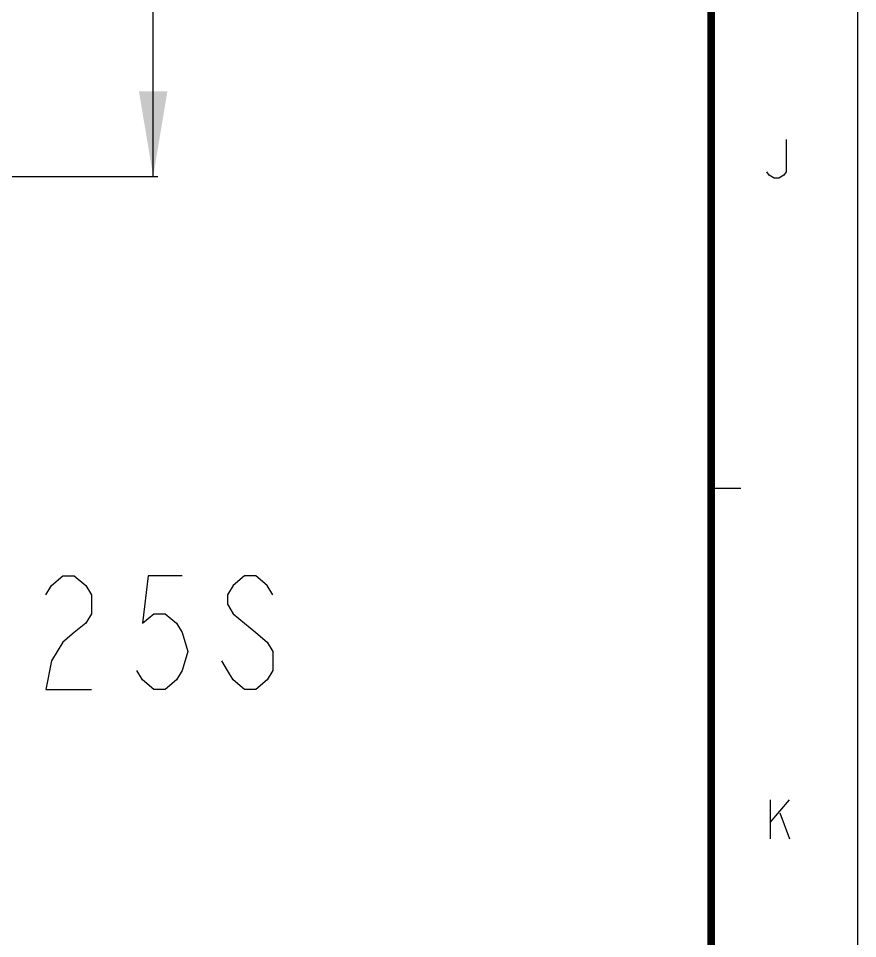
# Model space of a CAD drawing. Header units: millimetres. Extents: x 0 to 1173, y -4 to 841.
# Drawn here: x 1084.8 to 1173.5, y 92.9 to 190.2 of the extents above; entities that cross this region are included whole.
import ezdxf

# ---------------------------------------------------------------- set-up
doc = ezdxf.new("R2010")
doc.units = ezdxf.units.MM
doc.header["$LTSCALE"] = 65.395
doc.layers.get('0').update_dxf_attribs({"linetype": 'CONTINUOUS'})
doc.layers.add('0_END_MODULE_W_CAM_SOLIFIED_BL2', color=7, linetype='CONTINUOUS')
doc.layers.add('ALL_NOTES', color=7, linetype='CONTINUOUS')
doc.styles.get("Standard").update_dxf_attribs({"font": 'txt', "width": 0.8})
doc.dimstyles.new('DIMSTYLE_1', dxfattribs={"dimtxt": 6, "dimasz": 9, "dimexe": 0.5, "dimexo": 0, "dimgap": 1.5, "dimtad": 1, "dimlfac": 6, "dimzin": 0, "dimdsep": 46, "dimtxsty": 'Standard', "dimblk": '_FILLED', "dimblk1": '_FILLED', "dimblk2": '_FILLED', "dimcen": 0.09, "dimadec": 0, "dimazin": 0, "dimtp": 0.01, "dimtm": 0.01, "dimtfac": 1, "dimtofl": 0, "dimtmove": 0, "dimatfit": 3, "dimldrblk": '_FILLED', "dimfxl": 0, "dimtolj": 1, "dimtzin": 0, "dimarcsym": 0})

# ---------------------------------------------------------------- blocks, each defined once
blk = doc.blocks.new('_FILLED')
at = {"color": 0, "linetype": 'ByBlock'}
blk.add_solid([(0, 0), (-1, 0.167), (-1, -0.167)], dxfattribs=at)
blk = doc.blocks.new('*D29')
at = {"color": 2, "linetype": 'Continuous'}
for p, q in [((1058.858, 538.232), (1099.501, 538.232)), ((1099.001, 538.232), (1099.001, 355.857)), ((1099.001, 173.482), (1099.001, 355.857)), ((1043.427, 173.482), (1099.501, 173.482))]:
    blk.add_line(p, q, dxfattribs=at)
at = {"color": 2, "linetype": 'Continuous', "xscale": 9, "yscale": 9, "zscale": 9}
for p, rotation in [((1099.001, 538.232), 90), ((1099.001, 173.482), 270)]:
    blk.add_blockref('_FILLED', p, dxfattribs=dict(at, rotation=rotation))
blk = doc.blocks.new('0_END_MODULE_W_CAM_SOLIFIED_BL2', base_point=(670.806, 355.8574))
at = {"layer": '0_END_MODULE_W_CAM_SOLIFIED_BL2', "color": 2, "linetype": 'Continuous'}
dim = blk.add_linear_dim(base=(1099.0009, 173.4824), p1=(1058.8582, 538.2324), p2=(1043.4273, 173.4824), angle=270, dimstyle='DIMSTYLE_1', dxfattribs=at)
dim.commit()
dim.dimension.update_dxf_attribs({"geometry": '*D29', "text_midpoint": (1099.0009, 339.0574), "dimtype": 160})

msp = doc.modelspace()

# ---------------------------------------------------------------- linework, layer by layer
at = {"color": 7, "linetype": 'Continuous'}
for p, q in [((1173.4884, 841), (1173.4884, 0)), ((1158.0477, 140.5098), (1161.1359, 140.5098)), ((1164.2285, 107.5328), (1164.2285, 103.4153)), ((1164.2285, 105.1309), (1166.2873, 107.5328)), ((1165.258, 106.1603), (1166.2873, 103.4153))]:
    msp.add_line(p, q, dxfattribs=at)
at = {"color": 7, "linetype": 'Continuous', "const_width": 0.8235}
msp.add_lwpolyline([(1158.0062, 825.5594), (1158.0062, 25.7344)], dxfattribs=at)
at = {"color": 7, "linetype": 'Continuous'}
msp.add_lwpolyline([(1165.9379, 177.405), (1165.9379, 173.9737), (1165.6806, 173.6306), (1165.1659, 173.2875), (1164.6512, 173.2875), (1164.1365, 173.6306), (1163.8792, 173.9737)], dxfattribs=at)
at = {"layer": 'ALL_NOTES', "color": 2, "linetype": 'Continuous'}
for points in [[(1087.663, 129.2275), (1088.263, 130.2275), (1089.463, 131.2275), (1090.663, 131.2275), (1091.863, 130.2275), (1092.463, 129.2275), (1092.463, 127.2275), (1091.863, 126.2275), (1090.663, 125.2275), (1089.463, 124.2275), (1088.263, 122.2275), (1087.663, 119.2275), (1092.463, 119.2275)], [(1102.063, 131.2275), (1098.463, 131.2275), (1097.863, 126.2275), (1099.063, 127.2275), (1100.263, 127.2275), (1101.463, 126.2275), (1102.063, 125.2275), (1102.663, 123.2275), (1102.063, 121.2275), (1101.463, 120.2275), (1100.263, 119.2275), (1099.063, 119.2275), (1097.863, 120.2275), (1097.263, 121.2275)], [(1111.663, 129.2275), (1111.063, 130.2275), (1109.863, 131.2275), (1108.663, 131.2275), (1107.463, 130.2275), (1106.863, 129.2275), (1106.863, 128.2275), (1107.463, 127.2275), (1108.663, 126.2275), (1109.863, 125.2275), (1111.063, 124.2275), (1111.663, 123.2275), (1111.663, 121.2275), (1111.063, 120.2275), (1109.863, 119.2275), (1108.663, 119.2275), (1107.463, 120.2275), (1106.863, 121.2275), (1106.263, 122.2275)]]:
    msp.add_lwpolyline(points, dxfattribs=at)

# ---------------------------------------------------------------- block references
at = {"layer": '0_END_MODULE_W_CAM_SOLIFIED_BL2'}
msp.add_blockref('0_END_MODULE_W_CAM_SOLIFIED_BL2', (670.806, 355.8574), dxfattribs=at)

doc.saveas('drawing.dxf')
